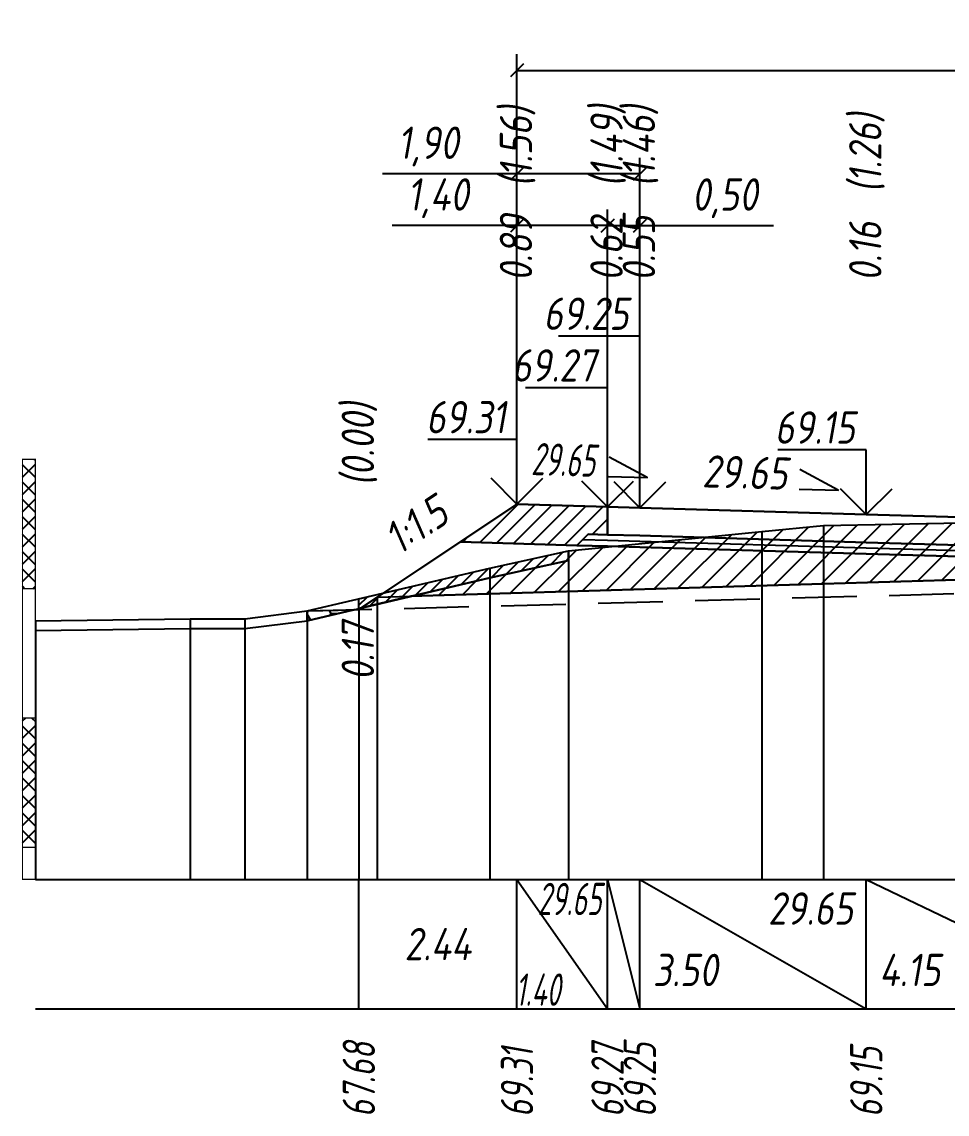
# Model space of a CAD drawing. Extents: x -717 to 1451, y -133302 to 233.
# Drawn here: x 78.9 to 150.5, y -6118.2 to -6033.7 of the extents above; entities that cross this region are included whole.
import ezdxf
from ezdxf.enums import TextEntityAlignment as Align

# ---------------------------------------------------------------- set-up
doc = ezdxf.new("R2010")
doc.units = 0
doc.linetypes.add('штриховая', pattern=[0.75, 0.5, -0.25])
for name, color, linetype in [('Интерполированный поперечник', 2, 'Continuous'), ('Код_514', 1, 'Continuous'), ('Контур_0', 7, 'Continuous'), ('Контур_2521', 7, 'Continuous'), ('Контур_2564', 7, 'Continuous'), ('Контур_2660', 7, 'Continuous'), ('Контур_2665', 7, 'Continuous'), ('Контур_400', 7, 'Continuous'), ('Контур_508', 7, 'Continuous'), ('Контур_512', 7, 'Continuous'), ('Контур_513', 7, 'Continuous'), ('Контур_818', 7, 'Continuous'), ('Красный поперечник', 1, 'Continuous'), ('Линейка абсолютных высот', 7, 'Continuous'), ('Объём_2501', 7, 'Continuous'), ('Объём_2564', 7, 'Continuous'), ('Объём_2650', 7, 'Continuous'), ('Объём_2660', 7, 'Continuous'), ('Объём_2661', 7, 'Continuous'), ('Объём_2665', 7, 'Continuous'), ('Объём_2666', 7, 'Continuous'), ('Объём_2667', 7, 'Continuous'), ('Объём_2668', 7, 'Continuous'), ('Объём_2669', 7, 'Continuous'), ('Объём_2675', 7, 'Continuous'), ('Откосы', 7, 'Continuous'), ('Отметки покрытия', 7, 'Continuous'), ('Рабочие отметки', 7, 'Continuous'), ('Рабочие отметки доп.', 7, 'Continuous'), ('Таблица', 7, 'Continuous'), ('Уклоны проезжей части', 7, 'Continuous'), ('Черный поперечник', 3, 'Continuous')]:
    doc.layers.add(name, color=color, linetype=linetype)
for name, color, linetype, true_color in [('Контур_2540', 2, 'Continuous', 0xffff00), ('Контур_2560', 2, 'Continuous', 0xffff00), ('Контур_2561', 7, 'Continuous', 0xff8040), ('Контур_2562', 3, 'Continuous', 0x00ff00), ('Контур_2563', 7, 'Continuous', 0xff8000), ('Контур_2570', 7, 'Continuous', 0x80ff00), ('Контур_2736', 4, 'Continuous', 0x00ffff), ('Контур_2737', 4, 'Continuous', 0x00ffff), ('Контур_2738', 4, 'Continuous', 0x00ffff), ('Контур_2739', 4, 'Continuous', 0x00ffff), ('Контур_2741', 4, 'Continuous', 0x00ffff), ('Контур_2742', 4, 'Continuous', 0x00ffff), ('Контур_2743', 4, 'Continuous', 0x00ffff), ('Контур_2744', 7, 'Continuous', 0xa4ffff), ('Контур_2745', 7, 'Continuous', 0xa4ffff), ('Контур_2747', 4, 'Continuous', 0x00ffff), ('Контур_2748', 4, 'Continuous', 0x00ffff), ('Контур_2749', 4, 'Continuous', 0x00ffff), ('Контур_2750', 4, 'Continuous', 0x00ffff), ('Контур_2751', 4, 'Continuous', 0x00ffff), ('Контур_2752', 4, 'Continuous', 0x00ffff), ('Контур_402', 7, 'Continuous', 0xff6464), ('Контур_703', 4, 'Continuous', 0x00ffff), ('Контур_705', 4, 'Continuous', 0x00ffff), ('Контур_707', 4, 'Continuous', 0x00ffff), ('Контур_720', 131, 'Continuous', 0xaaffff), ('Объём_2500', 7, 'Continuous', 0xc0c0c0), ('Объём_2520', 7, 'Continuous', 0x80ffff), ('Объём_2540', 2, 'Continuous', 0xffff00), ('Объём_2560', 2, 'Continuous', 0xffff00), ('Объём_2561', 7, 'Continuous', 0xff8040), ('Объём_2562', 3, 'Continuous', 0x00ff00), ('Объём_2563', 7, 'Continuous', 0xff8000), ('Объём_2570', 7, 'Continuous', 0x80ff00), ('Объём_2580', 3, 'Continuous', 0x00ff00), ('Объём_2600', 7, 'Continuous', 0x808000)]:
    doc.layers.add(name, color=color, linetype=linetype, true_color=true_color)
doc.styles.get("Standard").update_dxf_attribs({"font": 'txt', "height": 2.5})
doc.styles.add('М', font='romand.shx', dxfattribs={"width": 0.8, "oblique": 10, "height": 2.5})
doc.dimstyles.new('ISO-25', dxfattribs={"dimtxt": 2.5, "dimasz": 2.5, "dimexe": 1.25, "dimexo": 0.625, "dimtad": 1, "dimtxsty": 'Standard', "dimcen": 2.5, "dimadec": 0, "dimazin": 0, "dimtfac": 1, "dimtmove": 0, "dimatfit": 3, "dimfxl": 1, "dimarcsym": 0})

# ---------------------------------------------------------------- blocks, each defined once
blk = doc.blocks.new('_Oblique')
at = {"color": 0, "linetype": 'ByBlock', "lineweight": -2}
blk.add_line((-0.5, -0.5), (0.5, 0.5), dxfattribs=at)
blk = doc.blocks.new('*D122')
at = {"color": 0, "lineweight": -2, "transparency": 16777216}
for p, q in [((117.224, -6070.424), (117.224, -6048.192)), ((124.224, -6070.631), (124.224, -6048.192)), ((117.224, -6049.442), (107.58, -6049.442)), ((124.224, -6049.442), (117.224, -6049.442))]:
    blk.add_line(p, q, dxfattribs=at)
at = {"layer": 'Defpoints', "color": 0, "transparency": 16777216}
for p in [(124.224, -6049.442), (117.224, -6071.049), (124.224, -6071.256)]:
    blk.add_point(p, dxfattribs=at)
at = {"color": 0, "lineweight": -2, "transparency": 16777216, "rotation": 180}
blk.add_blockref('_Oblique', (117.224, -6049.442), dxfattribs=at)
at = {"color": 0, "lineweight": -2, "transparency": 16777216}
blk.add_blockref('_Oblique', (124.224, -6049.442), dxfattribs=at)
at = {"color": 0, "transparency": 16777216, "insert": (111.121, -6047.329), "char_height": 2.5, "width": 8.75, "attachment_point": 5, "style": 'М'}
blk.add_mtext('1,40', dxfattribs=at)
blk = doc.blocks.new('*D124')
at = {"color": 0, "lineweight": -2, "transparency": 16777216}
for p, q in [((124.224, -6070.631), (124.224, -6048.192)), ((126.724, -6070.705), (126.724, -6048.192)), ((124.224, -6049.442), (126.724, -6049.442)), ((126.724, -6049.442), (137.053, -6049.442))]:
    blk.add_line(p, q, dxfattribs=at)
at = {"layer": 'Defpoints', "color": 0, "transparency": 16777216}
for p in [(126.724, -6049.442), (124.224, -6071.256), (126.724, -6071.33)]:
    blk.add_point(p, dxfattribs=at)
at = {"color": 0, "lineweight": -2, "transparency": 16777216, "rotation": 180}
blk.add_blockref('_Oblique', (124.224, -6049.442), dxfattribs=at)
at = {"color": 0, "lineweight": -2, "transparency": 16777216}
blk.add_blockref('_Oblique', (126.724, -6049.442), dxfattribs=at)
at = {"color": 0, "transparency": 16777216, "insert": (133.292, -6047.329), "char_height": 2.5, "width": 9.16667, "attachment_point": 5, "style": 'М'}
blk.add_mtext('0,50', dxfattribs=at)
blk = doc.blocks.new('*D127')
at = {"color": 0, "lineweight": -2, "transparency": 16777216}
for p, q in [((117.224, -6070.424), (117.224, -6044.192)), ((126.724, -6070.705), (126.724, -6044.192)), ((117.224, -6045.442), (106.826, -6045.442)), ((126.724, -6045.442), (117.224, -6045.442))]:
    blk.add_line(p, q, dxfattribs=at)
at = {"layer": 'Defpoints', "color": 0, "transparency": 16777216}
for p in [(126.724, -6045.442), (117.224, -6071.049), (126.724, -6071.33)]:
    blk.add_point(p, dxfattribs=at)
at = {"color": 0, "lineweight": -2, "transparency": 16777216, "rotation": 180}
blk.add_blockref('_Oblique', (117.224, -6045.442), dxfattribs=at)
at = {"color": 0, "lineweight": -2, "transparency": 16777216}
blk.add_blockref('_Oblique', (126.724, -6045.442), dxfattribs=at)
at = {"color": 0, "transparency": 16777216, "insert": (110.366, -6043.329), "char_height": 2.5, "width": 8.75, "attachment_point": 5, "style": 'М'}
blk.add_mtext('1,90', dxfattribs=at)
blk = doc.blocks.new('*D128')
at = {"color": 0, "lineweight": -2, "transparency": 16777216}
for p, q in [((117.224, -6070.424), (117.224, -6036.192)), ((212.724, -6073.294), (212.724, -6036.192)), ((117.224, -6037.442), (212.724, -6037.442))]:
    blk.add_line(p, q, dxfattribs=at)
at = {"layer": 'Defpoints', "color": 0, "transparency": 16777216}
for p in [(212.724, -6037.442), (117.224, -6071.049), (212.724, -6073.919)]:
    blk.add_point(p, dxfattribs=at)
at = {"color": 0, "lineweight": -2, "transparency": 16777216, "rotation": 180}
blk.add_blockref('_Oblique', (117.224, -6037.442), dxfattribs=at)
at = {"color": 0, "lineweight": -2, "transparency": 16777216}
blk.add_blockref('_Oblique', (212.724, -6037.442), dxfattribs=at)
at = {"color": 0, "transparency": 16777216, "insert": (164.974, -6035.329), "char_height": 2.5, "width": 10.41667, "attachment_point": 5, "style": 'М'}
blk.add_mtext('19,10', dxfattribs=at)

msp = doc.modelspace()

# ---------------------------------------------------------------- hatches: boundary and pattern name
at = {"layer": 'Линейка абсолютных высот'}
h = msp.add_hatch(dxfattribs=at)
h.set_pattern_fill('ANSI37', scale=0.3, style=0)
h.paths.add_polyline_path([(80, -6077.52), (80, -6067.52), (79, -6067.52), (79, -6077.52)])
h = msp.add_hatch(dxfattribs=at)
h.set_pattern_fill('ANSI37', scale=0.3, style=0)
h.paths.add_polyline_path([(80, -6097.52), (80, -6087.52), (79, -6087.52), (79, -6097.52)])
at = {"layer": 'Объём_2563'}
h = msp.add_hatch(dxfattribs=at)
h.set_pattern_fill('ANSI31', color=256, scale=0.3)
h.paths.add_polyline_path([(122.724, -6073.299), (124.224, -6073.344), (124.224, -6071.194), (117.224, -6070.986), (112.844, -6073.906), (121.85, -6074.173)])
at = {"layer": 'Объём_2570'}
h = msp.add_hatch(dxfattribs=at)
h.set_pattern_fill('ANSI31', color=256, scale=0.2)
h.paths.add_polyline_path([(121.216, -6075.336), (115.119, -6076.671), (105, -6079.052), (105, -6078.302), (115.119, -6075.921), (121.216, -6074.586)])
at = {"layer": 'Объём_2600'}
h = msp.add_hatch(dxfattribs=at)
h.set_pattern_fill('ANSI31', color=6, scale=0.4)
h.paths.add_polyline_path([(164.974, -6076.43), (109.01, -6078.108), (115.119, -6076.671), (121.216, -6075.336), (121.216, -6074.586), (136.155, -6073.102), (140.917, -6072.637), (162.172, -6072.224), (164.974, -6072.212)])
h = msp.add_hatch(dxfattribs=at)
h.set_pattern_fill('HONEY', color=5, scale=0.3)
h.paths.add_polyline_path([(101.001, -6079.993), (101.001, -6079.243), (104.6, -6079.146)])
h = msp.add_hatch(dxfattribs=at)
h.set_pattern_fill('ANSI31', color=6, scale=0.4)
h.paths.add_polyline_path([(105.194, -6079.006), (105, -6079.135), (104.6, -6079.146)])

# ---------------------------------------------------------------- linework, layer by layer
at = {"layer": 'Интерполированный поперечник', "linetype": 'штриховая', "ltscale": 10, "flags": 128}
msp.add_lwpolyline([(101.001, -6079.243), (230.168, -6075.772)], dxfattribs=at)
at = {"layer": 'Код_514'}
for p, q in [((105, -6110), (105, -6100)), ((117.224, -6110), (117.224, -6100)), ((117.224, -6100), (124.224, -6110)), ((124.224, -6110), (124.224, -6100)), ((124.224, -6100), (126.724, -6110)), ((126.724, -6110), (126.724, -6100)), ((126.724, -6100), (144.224, -6110)), ((144.224, -6110), (144.224, -6100)), ((144.224, -6100), (164.974, -6110))]:
    msp.add_line(p, q, dxfattribs=at)
at = {"layer": 'Контур_0', "flags": 128}
for points in [[(117.224, -6070.986), (105, -6079.135), (105, -6079.135), (105, -6079.135), (105, -6079.135), (105, -6079.135), (105, -6079.135), (105, -6079.135), (105, -6079.135), (105, -6079.135), (105, -6079.135), (105, -6079.135), (105, -6079.135), (105, -6079.135), (105, -6079.135), (105, -6079.135)], [(117.224, -6070.986), (105, -6079.135), (105, -6079.135), (105, -6079.135), (105, -6079.135), (105, -6079.135), (105, -6079.135), (105, -6079.135), (105, -6079.135), (105, -6079.135), (105, -6079.135), (105, -6079.135), (105, -6079.135), (105, -6079.135), (105, -6079.135), (105, -6079.135), (105, -6079.135), (105, -6079.135), (105, -6079.135), (105, -6079.135), (105, -6079.135), (105, -6079.135), (105, -6079.135), (105, -6079.135), (105, -6079.135), (105, -6079.135), (105, -6079.135), (105, -6079.135), (105, -6079.135), (105, -6079.135)], [(117.224, -6070.986), (117.224, -6070.986)], [(164.974, -6072.38), (144.224, -6071.787), (126.724, -6071.268), (126.724, -6071.268), (126.724, -6071.268), (126.724, -6071.268), (126.724, -6071.268), (124.224, -6071.194), (124.224, -6073.344), (126.724, -6073.418), (126.724, -6073.418), (126.724, -6073.418), (126.724, -6073.418), (126.724, -6073.418), (126.724, -6073.418), (144.224, -6073.937), (164.974, -6074.53), (164.974, -6072.38)], [(112.844, -6073.906), (121.85, -6074.173), (122.724, -6073.299), (124.224, -6073.344)], [(164.974, -6074.53), (144.224, -6073.937), (126.724, -6073.418), (126.724, -6073.418), (126.724, -6073.418), (126.724, -6073.418), (126.724, -6073.418), (126.724, -6073.418), (124.224, -6073.344), (122.724, -6073.299), (121.85, -6074.173), (124.224, -6074.244), (126.724, -6074.318), (126.724, -6074.318), (126.724, -6074.318), (126.724, -6074.318), (126.724, -6074.318), (126.724, -6074.318), (144.224, -6074.837), (164.974, -6075.43), (164.974, -6074.53)]]:
    msp.add_lwpolyline(points, dxfattribs=at)
at = {"layer": 'Контур_2521', "color": 250, "flags": 128}
msp.add_lwpolyline([(164.974, -6074.98), (144.224, -6074.387), (126.724, -6073.868), (126.724, -6073.868), (126.724, -6073.868), (126.724, -6073.868), (126.724, -6073.868), (126.724, -6073.868), (124.224, -6073.794), (122.287, -6073.736)], dxfattribs=at)
at = {"layer": 'Контур_2540', "flags": 128}
msp.add_lwpolyline([(144.224, -6074.837), (126.724, -6074.318), (124.224, -6074.244), (121.85, -6074.173), (112.844, -6073.906), (106.424, -6078.186), (164.974, -6076.43), (164.974, -6075.43), (144.224, -6074.837)], dxfattribs=at)
at = {"layer": 'Контур_2560', "flags": 128}
msp.add_lwpolyline([(117.224, -6070.986), (117.224, -6070.986), (117.224, -6070.986), (124.224, -6071.194)], dxfattribs=at)
at = {"layer": 'Контур_2561', "flags": 128}
msp.add_lwpolyline([(124.224, -6071.194), (124.224, -6071.194), (117.224, -6070.986), (117.224, -6070.986), (124.224, -6071.194)], dxfattribs=at)
at = {"layer": 'Контур_2562', "flags": 128}
msp.add_lwpolyline([(117.224, -6070.986), (117.224, -6070.986), (117.224, -6070.986), (117.224, -6070.986), (117.224, -6070.986)], dxfattribs=at)
at = {"layer": 'Контур_2563', "flags": 128}
msp.add_lwpolyline([(122.724, -6073.299), (124.224, -6073.344), (124.224, -6071.194), (117.224, -6070.986), (112.844, -6073.906), (121.85, -6074.173), (122.724, -6073.299)], dxfattribs=at)
at = {"layer": 'Контур_2564', "flags": 128}
msp.add_lwpolyline([(117.224, -6070.986), (124.224, -6071.194)], dxfattribs=at)
at = {"layer": 'Контур_2570', "flags": 128}
msp.add_lwpolyline([(80, -6080.75), (91.959, -6080.596), (96.19, -6080.599), (101.001, -6079.993), (101.001, -6079.993), (115.119, -6076.671), (121.216, -6075.336), (121.216, -6074.586), (136.155, -6073.102), (140.917, -6072.637), (162.172, -6072.224)], dxfattribs=at)
at = {"layer": 'Контур_2660', "flags": 128}
msp.add_lwpolyline([(106.424, -6078.186), (164.974, -6076.43)], dxfattribs=at)
at = {"layer": 'Контур_2665', "flags": 128}
msp.add_lwpolyline([(117.224, -6070.986), (117.224, -6070.986)], dxfattribs=at)
at = {"layer": 'Контур_2736', "flags": 128}
msp.add_lwpolyline([(117.224, -6070.986), (105, -6079.135)], dxfattribs=at)
at = {"layer": 'Контур_2737', "flags": 128}
msp.add_lwpolyline([(105, -6079.135), (105, -6079.135)], dxfattribs=at)
at = {"layer": 'Контур_2738', "flags": 128}
msp.add_lwpolyline([(105, -6079.135), (105, -6079.135)], dxfattribs=at)
at = {"layer": 'Контур_2739', "flags": 128}
msp.add_lwpolyline([(105, -6079.135), (105, -6079.135)], dxfattribs=at)
at = {"layer": 'Контур_2741', "flags": 128}
msp.add_lwpolyline([(105, -6079.135), (105, -6079.135)], dxfattribs=at)
at = {"layer": 'Контур_2742', "flags": 128}
msp.add_lwpolyline([(105, -6079.135), (105, -6079.135)], dxfattribs=at)
at = {"layer": 'Контур_2743', "flags": 128}
msp.add_lwpolyline([(105, -6079.135), (105, -6079.135)], dxfattribs=at)
at = {"layer": 'Контур_2744', "flags": 128}
msp.add_lwpolyline([(105, -6079.135), (105, -6079.135)], dxfattribs=at)
msp.add_lwpolyline([(105, -6079.135), (105, -6079.135)], dxfattribs=at)
msp.add_lwpolyline([(105, -6079.135), (105, -6079.135)], dxfattribs=at)
msp.add_lwpolyline([(105, -6079.135), (105, -6079.135)], dxfattribs=at)
msp.add_lwpolyline([(105, -6079.135), (105, -6079.135)], dxfattribs=at)
msp.add_lwpolyline([(105, -6079.135), (105, -6079.135)], dxfattribs=at)
at = {"layer": 'Контур_2745', "flags": 128}
msp.add_lwpolyline([(105, -6079.135), (105, -6079.135)], dxfattribs=at)
msp.add_lwpolyline([(105, -6079.135), (105, -6079.135)], dxfattribs=at)
msp.add_lwpolyline([(105, -6079.135), (105, -6079.135)], dxfattribs=at)
msp.add_lwpolyline([(105, -6079.135), (105, -6079.135)], dxfattribs=at)
msp.add_lwpolyline([(105, -6079.135), (105, -6079.135)], dxfattribs=at)
msp.add_lwpolyline([(105, -6079.135), (105, -6079.135)], dxfattribs=at)
at = {"layer": 'Контур_2747', "flags": 128}
msp.add_lwpolyline([(105, -6079.135), (105, -6079.135)], dxfattribs=at)
at = {"layer": 'Контур_2748', "flags": 128}
msp.add_lwpolyline([(105, -6079.135), (105, -6079.135)], dxfattribs=at)
at = {"layer": 'Контур_2749', "flags": 128}
msp.add_lwpolyline([(105, -6079.135), (105, -6079.135)], dxfattribs=at)
at = {"layer": 'Контур_2750', "flags": 128}
msp.add_lwpolyline([(105, -6079.135), (105, -6079.135)], dxfattribs=at)
at = {"layer": 'Контур_2751', "flags": 128}
msp.add_lwpolyline([(105, -6079.135), (105, -6079.135)], dxfattribs=at)
at = {"layer": 'Контур_2752', "flags": 128}
msp.add_lwpolyline([(105, -6079.135), (105, -6079.135)], dxfattribs=at)
at = {"layer": 'Контур_400', "flags": 128}
msp.add_lwpolyline([(124.224, -6071.194), (126.724, -6071.268), (126.724, -6071.268), (126.724, -6071.268), (126.724, -6071.268), (126.724, -6071.268), (126.724, -6071.268), (144.224, -6071.787), (164.974, -6072.38)], dxfattribs=at)
at = {"layer": 'Контур_402', "flags": 128}
msp.add_lwpolyline([(106.424, -6078.186), (164.974, -6076.43), (217.127, -6077.994)], dxfattribs=at)
at = {"layer": 'Контур_508', "flags": 128}
msp.add_lwpolyline([(105, -6079.135), (106.424, -6078.186), (164.974, -6076.43), (217.127, -6077.994), (218.717, -6079.054), (219.02, -6079.054), (221.02, -6079.054), (221.323, -6079.054), (224.202, -6077.134)], dxfattribs=at)
at = {"layer": 'Контур_512', "flags": 128}
msp.add_lwpolyline([(105, -6079.135), (106.424, -6078.186), (164.974, -6076.43), (217.127, -6077.994), (218.717, -6079.054), (219.02, -6079.054), (221.02, -6079.054), (221.323, -6079.054), (224.202, -6077.134)], dxfattribs=at)
at = {"layer": 'Контур_513', "flags": 128}
msp.add_lwpolyline([(105, -6079.135), (106.424, -6078.186), (164.974, -6076.43), (217.127, -6077.994), (218.717, -6079.054), (219.02, -6079.054), (221.02, -6079.054), (221.323, -6079.054), (224.202, -6077.134)], dxfattribs=at)
at = {"layer": 'Контур_703', "flags": 128}
for points in [[(117.224, -6070.986), (105, -6079.135)], [(105, -6079.135), (105, -6079.135)]]:
    msp.add_lwpolyline(points, dxfattribs=at)
at = {"layer": 'Контур_705', "flags": 128}
msp.add_lwpolyline([(105, -6079.135), (105, -6079.135)], dxfattribs=at)
at = {"layer": 'Контур_707', "flags": 128}
msp.add_lwpolyline([(105, -6079.135), (105, -6079.135)], dxfattribs=at)
at = {"layer": 'Контур_720', "flags": 128}
msp.add_lwpolyline([(105, -6079.135), (105, -6079.135)], dxfattribs=at)
at = {"layer": 'Контур_818', "flags": 128}
msp.add_lwpolyline([(105, -6079.052), (115.119, -6076.671), (121.216, -6075.336), (121.216, -6074.586), (136.155, -6073.102), (140.917, -6072.637), (162.172, -6072.224), (164.974, -6072.212), (168.023, -6072.2), (173.634, -6072.308), (193.968, -6072.783), (198.804, -6072.955), (215.937, -6073.871), (215.937, -6074.621), (224.202, -6075.743)], dxfattribs=at)
at = {"layer": 'Красный поперечник'}
for p, q in [((105, -6079.135), (117.224, -6070.986)), ((117.224, -6070.986), (124.224, -6071.194)), ((124.224, -6071.194), (126.724, -6071.268)), ((126.724, -6071.268), (144.224, -6071.787)), ((144.224, -6071.787), (164.974, -6072.38)), ((106.424, -6078.186), (106.424, -6100)), ((105, -6079.135), (105, -6100))]:
    msp.add_line(p, q, dxfattribs=at)
at = {"layer": 'Линейка абсолютных высот', "color": 7, "const_width": 0.1, "flags": 128}
for points in [[(80, -6077.52), (80, -6067.52), (79, -6067.52), (79, -6077.52), (80, -6077.52)], [(80, -6087.52), (80, -6077.52), (79, -6077.52), (79, -6087.52), (80, -6087.52)], [(80, -6097.52), (80, -6087.52), (79, -6087.52), (79, -6097.52), (80, -6097.52)], [(80, -6100), (80, -6097.52), (79, -6097.52), (79, -6100), (80, -6100)]]:
    msp.add_lwpolyline(points, dxfattribs=at)
at = {"layer": 'Объём_2500', "flags": 128}
msp.add_lwpolyline([(164.974, -6072.38), (144.224, -6071.787), (126.724, -6071.268), (126.724, -6071.268), (126.724, -6071.268), (126.724, -6071.268), (126.724, -6071.268), (124.224, -6071.194), (124.224, -6073.344), (126.724, -6073.418), (126.724, -6073.418), (126.724, -6073.418), (126.724, -6073.418), (126.724, -6073.418), (126.724, -6073.418), (144.224, -6073.937), (164.974, -6074.53), (164.974, -6072.38)], dxfattribs=at)
at = {"layer": 'Объём_2501', "flags": 128}
msp.add_lwpolyline([(124.224, -6071.194), (126.724, -6071.268), (126.724, -6071.268), (126.724, -6071.268), (126.724, -6071.268), (126.724, -6071.268), (126.724, -6071.268), (144.224, -6071.787), (164.974, -6072.38)], dxfattribs=at)
at = {"layer": 'Объём_2520', "color": 250, "flags": 128}
msp.add_lwpolyline([(164.974, -6074.53), (144.224, -6073.937), (126.724, -6073.418), (126.724, -6073.418), (126.724, -6073.418), (126.724, -6073.418), (126.724, -6073.418), (126.724, -6073.418), (124.224, -6073.344), (122.724, -6073.299), (121.85, -6074.173), (124.224, -6074.244), (126.724, -6074.318), (126.724, -6074.318), (126.724, -6074.318), (126.724, -6074.318), (126.724, -6074.318), (126.724, -6074.318), (144.224, -6074.837), (164.974, -6075.43), (164.974, -6074.53)], dxfattribs=at)
at = {"layer": 'Объём_2540', "flags": 128}
msp.add_lwpolyline([(144.224, -6074.837), (126.724, -6074.318), (124.224, -6074.244), (121.85, -6074.173), (112.844, -6073.906), (106.424, -6078.186), (164.974, -6076.43), (164.974, -6075.43), (144.224, -6074.837)], dxfattribs=at)
at = {"layer": 'Объём_2560', "flags": 128}
msp.add_lwpolyline([(117.224, -6070.986), (117.224, -6070.986), (117.224, -6070.986), (124.224, -6071.194)], dxfattribs=at)
at = {"layer": 'Объём_2561', "flags": 128}
msp.add_lwpolyline([(124.224, -6071.194), (124.224, -6071.194), (117.224, -6070.986), (117.224, -6070.986), (124.224, -6071.194)], dxfattribs=at)
at = {"layer": 'Объём_2562', "flags": 128}
msp.add_lwpolyline([(117.224, -6070.986), (117.224, -6070.986), (117.224, -6070.986), (117.224, -6070.986), (117.224, -6070.986)], dxfattribs=at)
at = {"layer": 'Объём_2563', "color": 250, "flags": 128}
msp.add_lwpolyline([(122.724, -6073.299), (124.224, -6073.344), (124.224, -6071.194), (117.224, -6070.986), (112.844, -6073.906), (121.85, -6074.173), (122.724, -6073.299)], dxfattribs=at)
at = {"layer": 'Объём_2564', "flags": 128}
msp.add_lwpolyline([(117.224, -6070.986), (124.224, -6071.194)], dxfattribs=at)
at = {"layer": 'Объём_2570', "flags": 128}
msp.add_lwpolyline([(121.216, -6075.336), (115.119, -6076.671), (105, -6079.052), (105, -6078.302), (115.119, -6075.921), (121.216, -6074.586), (121.216, -6075.336), (121.216, -6075.336)], dxfattribs=at)
at = {"layer": 'Объём_2580', "flags": 128}
msp.add_lwpolyline([(117.224, -6070.986), (117.224, -6070.986)], dxfattribs=at)
at = {"layer": 'Объём_2600', "color": 5, "flags": 128}
for points in [[(105.194, -6079.006), (106.424, -6078.186), (109.01, -6078.108), (105.194, -6079.006), (105.194, -6079.006)], [(101.001, -6079.993), (101.001, -6079.243), (104.6, -6079.146), (101.001, -6079.993), (101.001, -6079.993)]]:
    msp.add_lwpolyline(points, dxfattribs=at)
at = {"layer": 'Объём_2650', "color": 6, "flags": 128}
for points in [[(164.974, -6076.43), (109.01, -6078.108), (115.119, -6076.671), (121.216, -6075.336), (121.216, -6074.586), (136.155, -6073.102), (140.917, -6072.637), (162.172, -6072.224), (164.974, -6072.212), (164.974, -6076.43), (164.974, -6076.43)], [(105.194, -6079.006), (105, -6079.135), (104.6, -6079.146), (105.194, -6079.006), (105.194, -6079.006)]]:
    msp.add_lwpolyline(points, dxfattribs=at)
at = {"layer": 'Объём_2660', "flags": 128}
msp.add_lwpolyline([(106.424, -6078.186), (164.974, -6076.43)], dxfattribs=at)
at = {"layer": 'Объём_2661', "flags": 128}
msp.add_lwpolyline([(117.224, -6070.986), (105, -6079.135)], dxfattribs=at)
at = {"layer": 'Объём_2665', "flags": 128}
msp.add_lwpolyline([(117.224, -6070.986), (117.224, -6070.986)], dxfattribs=at)
at = {"layer": 'Объём_2666', "flags": 128}
msp.add_lwpolyline([(117.224, -6070.986), (105, -6079.135)], dxfattribs=at)
at = {"layer": 'Объём_2667', "flags": 128}
msp.add_lwpolyline([(105, -6079.135), (105, -6079.135)], dxfattribs=at)
msp.add_lwpolyline([(105, -6079.135), (105, -6079.135)], dxfattribs=at)
at = {"layer": 'Объём_2668', "flags": 128}
msp.add_lwpolyline([(105, -6079.135), (105, -6079.135)], dxfattribs=at)
msp.add_lwpolyline([(105, -6079.135), (105, -6079.135)], dxfattribs=at)
at = {"layer": 'Объём_2669', "flags": 128}
msp.add_lwpolyline([(105, -6079.135), (105, -6079.135)], dxfattribs=at)
msp.add_lwpolyline([(105, -6079.135), (105, -6079.135)], dxfattribs=at)
at = {"layer": 'Объём_2675', "flags": 128}
msp.add_lwpolyline([(105, -6079.135), (105, -6079.135)], dxfattribs=at)
msp.add_lwpolyline([(105, -6079.135), (105, -6079.135)], dxfattribs=at)
msp.add_lwpolyline([(105, -6079.135), (105, -6079.135)], dxfattribs=at)
msp.add_lwpolyline([(105, -6079.135), (105, -6079.135)], dxfattribs=at)
msp.add_lwpolyline([(105, -6079.135), (105, -6079.135)], dxfattribs=at)
msp.add_lwpolyline([(105, -6079.135), (105, -6079.135)], dxfattribs=at)
msp.add_lwpolyline([(105, -6079.135), (105, -6079.135)], dxfattribs=at)
msp.add_lwpolyline([(105, -6079.135), (105, -6079.135)], dxfattribs=at)
msp.add_lwpolyline([(105, -6079.135), (105, -6079.135)], dxfattribs=at)
msp.add_lwpolyline([(105, -6079.135), (105, -6079.135)], dxfattribs=at)
msp.add_lwpolyline([(105, -6079.135), (105, -6079.135)], dxfattribs=at)
msp.add_lwpolyline([(105, -6079.135), (105, -6079.135)], dxfattribs=at)
at = {"layer": 'Откосы', "color": 1, "flags": 128}
for points in [[(124.296, -6068.839), (127.295, -6068.928), (124.34, -6067.34)], [(139.046, -6069.814), (142.045, -6069.903), (139.09, -6068.315)]]:
    msp.add_lwpolyline(points, dxfattribs=at)
at = {"layer": 'Отметки покрытия', "color": 1}
for p, q in [((126.724, -6057.986), (120.424, -6057.986)), ((126.724, -6071.268), (126.724, -6057.986)), ((124.224, -6061.986), (117.874, -6061.986)), ((124.224, -6071.194), (124.224, -6061.986)), ((117.224, -6065.986), (110.324, -6065.986)), ((117.224, -6070.986), (117.224, -6065.986)), ((144.224, -6066.787), (137.374, -6066.787)), ((144.224, -6071.787), (144.224, -6066.787)), ((117.224, -6070.986), (115.224, -6068.986)), ((117.224, -6070.986), (119.224, -6068.986)), ((124.224, -6071.194), (122.224, -6069.194)), ((124.224, -6071.194), (126.224, -6069.194)), ((126.724, -6071.268), (124.724, -6069.268)), ((126.724, -6071.268), (128.724, -6069.268)), ((144.224, -6071.787), (142.224, -6069.787)), ((144.224, -6071.787), (146.224, -6069.787))]:
    msp.add_line(p, q, dxfattribs=at)
at = {"layer": 'Таблица'}
for p, q in [((80, -6100), (249.202, -6100)), ((80, -6110), (249.202, -6110))]:
    msp.add_line(p, q, dxfattribs=at)
at = {"layer": 'Черный поперечник', "color": 7}
for p, q in [((140.917, -6072.637), (140.917, -6100)), ((136.155, -6073.102), (136.155, -6100)), ((121.216, -6074.586), (121.216, -6100)), ((115.119, -6075.921), (115.119, -6100)), ((101.001, -6079.243), (101.001, -6100)), ((80, -6080), (80, -6100)), ((91.959, -6079.846), (91.959, -6100)), ((96.19, -6079.849), (96.19, -6100))]:
    msp.add_line(p, q, dxfattribs=at)
at = {"layer": 'Черный поперечник', "flags": 128}
msp.add_lwpolyline([(80, -6080), (91.959, -6079.846), (96.19, -6079.849), (101.001, -6079.243), (115.119, -6075.921), (121.216, -6074.586), (136.155, -6073.102), (140.917, -6072.637), (162.172, -6072.224), (164.974, -6072.212), (168.023, -6072.2), (173.634, -6072.308), (193.968, -6072.783), (198.804, -6072.955), (215.937, -6073.871), (229.224, -6075.674), (229.944, -6075.765), (230.168, -6075.772), (230.297, -6075.737), (236.515, -6074.59), (245.673, -6072.888), (249.202, -6072.898)], dxfattribs=at)

# ---------------------------------------------------------------- texts
at = {"layer": 'Код_514', "style": 'М', "oblique": 10}
for width, p in [(0.6, (123.765, -6100.263)), (0.8, (143.224, -6101))]:
    msp.add_text('29.65', height=2.5, dxfattribs=dict(at, width=width)).set_placement(p, align=Align.TOP_RIGHT)
at = {"layer": 'Код_514', "style": 'М', "oblique": 10, "width": 0.8}
msp.add_text('2.44', height=2.5, dxfattribs=at).set_placement((111.112, -6105), align=Align.MIDDLE_CENTER)
at = {"layer": 'Код_514', "style": 'М', "oblique": 10}
for s, width, p in [('3.50', 0.8, (127.724, -6109)), ('4.15', 0.8, (145.224, -6109)), ('1.40', 0.6, (117.094, -6110.523))]:
    msp.add_text(s, height=2.5, dxfattribs=dict(at, width=width)).set_placement(p, align=Align.BOTTOM_LEFT)
at = {"layer": 'Код_514', "style": 'М', "oblique": 10, "width": 0.7}
for s, p in [('67.68', (105, -6118.382)), ('69.27', (124.224, -6118.382)), ('69.25', (126.724, -6118.382)), ('69.31', (117.224, -6118.382)), ('69.15', (144.224, -6118.382))]:
    msp.add_text(s, height=2.5, rotation=90, dxfattribs=at).set_placement(p, align=Align.MIDDLE_LEFT)
at = {"layer": 'Отметки покрытия', "color": 1, "style": 'М', "oblique": 10, "width": 0.8}
for s, p in [('69.25', (125.865, -6058.255)), ('69.27', (123.365, -6062.255)), ('69.31', (116.365, -6066.255)), ('69.15', (143.365, -6067.055))]:
    msp.add_text(s, height=2.5, dxfattribs=at).set_placement(p, align=Align.BOTTOM_RIGHT)
at = {"layer": 'Рабочие отметки', "color": 1, "style": 'М', "oblique": 10, "width": 0.8}
for s, p in [('0.89', (117.146, -6053.736)), ('0.62', (124.146, -6053.736)), ('0.55', (126.646, -6053.736)), ('0.16', (144.146, -6053.736))]:
    msp.add_text(s, height=2.5, rotation=90, dxfattribs=at).set_placement(p, align=Align.MIDDLE_LEFT)
msp.add_text('0.17', height=2.5, rotation=90, dxfattribs=at).set_placement((104.922, -6080.066), align=Align.MIDDLE_RIGHT)
at = {"layer": 'Рабочие отметки доп.', "color": 1, "style": 'М', "oblique": 10, "width": 0.8}
for s, p in [('(1.56)', (117.146, -6046.436)), ('(1.49)', (124.146, -6046.436)), ('(1.46)', (126.646, -6046.436)), ('(1.26)', (144.146, -6046.886)), ('(0.00)', (104.922, -6069.566))]:
    msp.add_text(s, height=2.5, rotation=90, dxfattribs=at).set_placement(p, align=Align.MIDDLE_LEFT)
at = {"layer": 'Уклоны проезжей части', "color": 1, "style": 'М', "oblique": 10}
for s, rotation, width, p in [('29.65', 358.30181, 0.6, (120.754, -6069.553)), ('29.65', 358.30181, 0.8, (134.79, -6070.528)), ('1:1.5', 33.69007, 0.8, (110.557, -6074.229))]:
    msp.add_text(s, height=2.5, rotation=rotation, dxfattribs=dict(at, width=width)).set_placement(p, align=Align.BOTTOM_CENTER)

# ---------------------------------------------------------------- dimensions: what is measured, and where the dimension line sits
at = {"color": 5}
dim = msp.add_linear_dim(base=(212.724, -6037.442), p1=(117.224, -6071.049), p2=(212.724, -6073.919), angle=180, dimstyle='ISO-25', override={"dimasz": 1, "dimlfac": 0.2, "dimzin": 0, "dimtxsty": 'М', "dimblk1": 'Oblique', "dimblk2": 'Oblique', "dimsah": 1}, dxfattribs=at)
dim.commit()
dim.dimension.update_dxf_attribs({"geometry": '*D128', "text_midpoint": (164.974, -6035.329)})
for base, p1, p2, picture, middle in [((126.724, -6045.442), (117.224, -6071.049), (126.724, -6071.33), '*D127', (110.366, -6045.442)), ((124.224, -6049.442), (117.224, -6071.049), (124.224, -6071.256), '*D122', (111.121, -6049.442)), ((126.724, -6049.442), (124.224, -6071.256), (126.724, -6071.33), '*D124', (133.292, -6049.442))]:
    dim = msp.add_linear_dim(base=base, p1=p1, p2=p2, angle=180, dimstyle='ISO-25', override={"dimasz": 1, "dimlfac": 0.2, "dimzin": 0, "dimtxsty": 'М', "dimblk1": 'Oblique', "dimblk2": 'Oblique', "dimsah": 1}, dxfattribs=at)
    dim.commit()
    dim.dimension.update_dxf_attribs({"geometry": picture, "text_midpoint": middle, "dimtype": 160})

doc.saveas('drawing.dxf')
